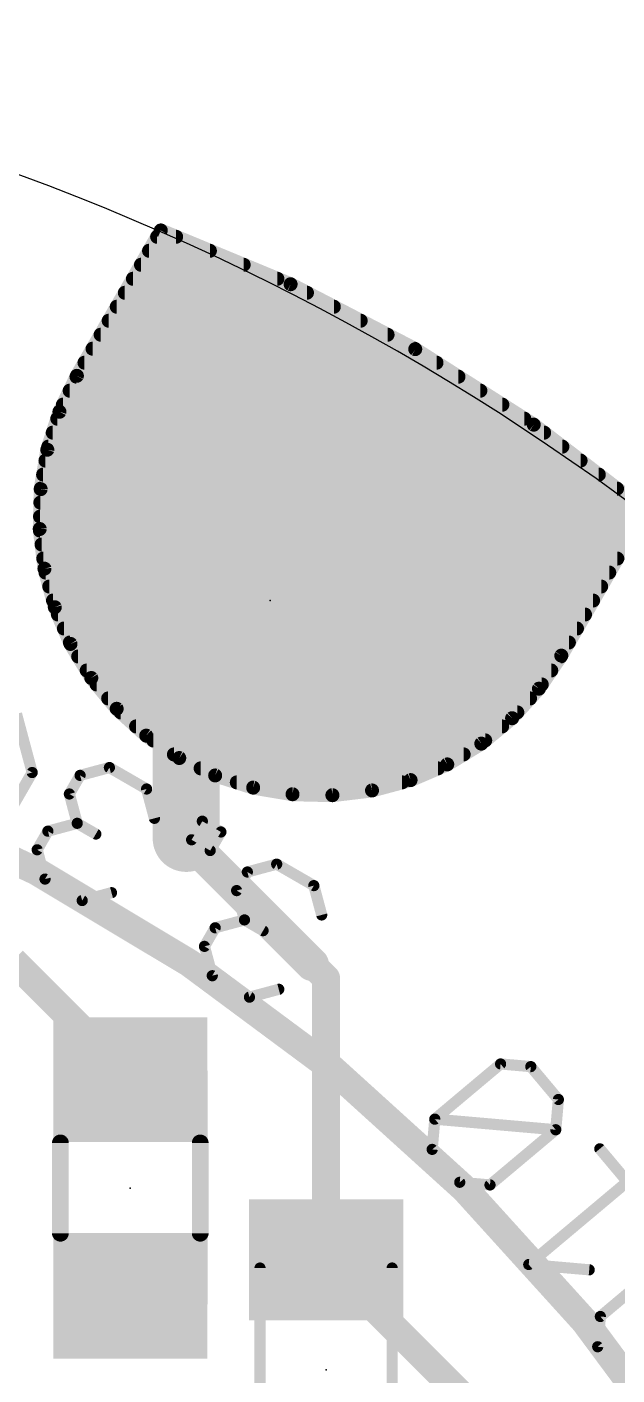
# Model space of a CAD drawing. Extents: x -22.4 to 22.3, y -22.2 to 22.2.
# Drawn here: x 7.7 to 13.06, y 9.99 to 22.23 of the extents above; entities that cross this region are included whole.
import ezdxf

# ---------------------------------------------------------------- set-up
doc = ezdxf.new("R2010")
doc.units = 0
for name, color, linetype in [('1', 12, 'CONTINUOUS'), ('16', 132, 'CONTINUOUS'), ('17', 110, 'CONTINUOUS'), ('20', 53, 'CONTINUOUS'), ('21', 53, 'CONTINUOUS'), ('23', 53, 'CONTINUOUS'), ('51', 53, 'CONTINUOUS')]:
    doc.layers.add(name, color=color, linetype=linetype)

# ---------------------------------------------------------------- blocks, each defined once
blk = doc.blocks.new('ROUNDP')
at = {"const_width": 0.5}
blk.add_lwpolyline([(0, -0.25, 1), (0, 0.25, 1), (0, -0.25)], format="xyb", dxfattribs=at)
blk = doc.blocks.new('RECT')
blk.add_solid([(-0.5, -0.5), (0.5, -0.5), (-0.5, 0.5), (0.5, 0.5)])

msp = doc.modelspace()

# ---------------------------------------------------------------- linework, layer by layer
at = {"layer": '1'}
for points, const_width in [([(8.9128, 20.3777), (8.1508, 19.0579)], 0.127), ([(10.0917, 19.8894), (8.9128, 20.3777)], 0.127), ([(8.8795, 20.32), (9.0521, 20.32)], 0.127), ([(8.8061, 20.193), (9.3587, 20.193)], 0.127), ([(8.7328, 20.066), (9.6654, 20.066)], 0.127), ([(8.6595, 19.939), (9.972, 19.939)], 0.127), ([(11.2236, 19.3002), (10.0917, 19.8894)], 0.127), ([(8.5862, 19.812), (10.2404, 19.812)], 0.127), ([(8.5129, 19.685), (10.4844, 19.685)], 0.127), ([(8.4395, 19.558), (10.7283, 19.558)], 0.127), ([(8.3662, 19.431), (10.9723, 19.431)], 0.127), ([(8.2929, 19.304), (11.2163, 19.304)], 0.127), ([(12.2998, 18.6145), (11.2236, 19.3002)], 0.127), ([(8.2196, 19.177), (11.4169, 19.177)], 0.127), ([(8.1508, 19.0579), (7.9924, 18.7319)], 0.127), ([(8.147, 19.05), (11.6163, 19.05)], 0.127), ([(8.0853, 18.923), (11.8156, 18.923)], 0.127), ([(8.0236, 18.796), (12.015, 18.796)], 0.127), ([(7.9924, 18.7319), (7.8821, 18.3867)], 0.127), ([(7.9723, 18.669), (12.2143, 18.669)], 0.127), ([(7.9317, 18.542), (12.3944, 18.542)], 0.127), ([(13.3122, 17.8377), (12.2998, 18.6145)], 0.127), ([(7.8821, 18.3867), (7.822, 18.0293)], 0.127), ([(7.8911, 18.415), (12.5599, 18.415)], 0.127), ([(7.8655, 18.288), (12.7254, 18.288)], 0.127), ([(7.8441, 18.161), (12.8909, 18.161)], 0.127), ([(7.822, 18.0293), (7.8134, 17.667)], 0.127), ([(7.8228, 18.034), (13.0564, 18.034)], 0.127), ([(7.8191, 17.907), (13.2219, 17.907)], 0.127), ([(12.5502, 16.5179), (13.3122, 17.8377)], 0.127), ([(7.8161, 17.78), (13.2789, 17.78)], 0.127), ([(7.8134, 17.667), (7.8564, 17.3072)], 0.127), ([(7.8151, 17.653), (13.2056, 17.653)], 0.127), ([(7.8302, 17.526), (13.1322, 17.526)], 0.127), ([(7.8454, 17.399), (13.0589, 17.399)], 0.127), ([(7.8564, 17.3072), (7.9502, 16.9571)], 0.127), ([(7.8658, 17.272), (12.9856, 17.272)], 0.127), ([(9.144, 16.256), (9.906, 17.018)], 0.6096), ([(7.8999, 17.145), (12.9123, 17.145)], 0.127), ([(7.9339, 17.018), (12.8389, 17.018)], 0.127), ([(7.9502, 16.9571), (8.0929, 16.624)], 0.127), ([(7.9785, 16.891), (12.7656, 16.891)], 0.127), ([(8.0329, 16.764), (12.6923, 16.764)], 0.127), ([(8.0873, 16.637), (12.619, 16.637)], 0.127), ([(8.0929, 16.624), (8.2815, 16.3146)], 0.127), ([(8.1623, 16.51), (12.5449, 16.51)], 0.127), ([(9.144, 14.859), (9.144, 16.256)], 0.6096), ([(12.3471, 16.2178), (12.5502, 16.5179)], 0.127), ([(8.2398, 16.383), (12.4589, 16.383)], 0.127), ([(8.2815, 16.3146), (8.5122, 16.0351)], 0.127), ([(8.3298, 16.256), (12.373, 16.256)], 0.127), ([(12.1033, 15.9496), (12.3471, 16.2178)], 0.127), ([(8.4347, 16.129), (12.2664, 16.129)], 0.127), ([(8.5122, 16.0351), (8.7804, 15.7913)], 0.127), ([(8.5486, 16.002), (12.1509, 16.002)], 0.127), ([(8.6883, 15.875), (12.0129, 15.875)], 0.127), ([(11.8238, 15.7189), (12.1033, 15.9496)], 0.127), ([(8.7804, 15.7913), (9.0805, 15.5882)], 0.127), ([(8.8444, 15.748), (11.8591, 15.748)], 0.127), ([(9.032, 15.621), (11.6633, 15.621)], 0.127), ([(11.5144, 15.5303), (11.8238, 15.7189)], 0.127), ([(9.0805, 15.5882), (9.4065, 15.4298)], 0.127), ([(9.2744, 15.494), (11.4297, 15.494)], 0.127), ([(11.1813, 15.3876), (11.5144, 15.5303)], 0.127), ([(9.4065, 15.4298), (9.7517, 15.3195)], 0.127), ([(9.6031, 15.367), (11.1044, 15.367)], 0.127), ([(10.8312, 15.2938), (11.1813, 15.3876)], 0.127), ([(9.7517, 15.3195), (10.1091, 15.2594)], 0.127), ([(10.1091, 15.2594), (10.4714, 15.2508)], 0.127), ([(10.4714, 15.2508), (10.8312, 15.2938)], 0.127), ([(10.287, 13.716), (9.144, 14.859)], 0.3048), ([(7.57, 13.75), (8.636, 12.684)], 0.254), ([(10.287, 13.716), (10.414, 13.589)], 0.254), ([(10.414, 13.589), (10.414, 11.033)], 0.254), ([(10.414, 11.033), (11.684, 9.763)], 0.254)]:
    msp.add_lwpolyline(points, dxfattribs=dict(at, const_width=const_width))
for points, const_width in [([(8.9249, 20.4071, 1), (8.9006, 20.3484)], 0.0635), ([(8.9403, 20.3618, 1), (8.8853, 20.3936)], 0.0635), ([(8.8795, 20.3517, 1), (8.8795, 20.2883)], 0.0635), ([(9.0521, 20.2883, 1), (9.0521, 20.3517)], 0.0635), ([(8.8061, 20.2248, 1), (8.8061, 20.1613)], 0.0635), ([(9.3587, 20.1613, 1), (9.3587, 20.2248)], 0.0635), ([(8.7328, 20.0978, 1), (8.7328, 20.0343)], 0.0635), ([(9.6654, 20.0343, 1), (9.6654, 20.0978)], 0.0635), ([(8.6595, 19.9707, 1), (8.6595, 19.9073)], 0.0635), ([(9.972, 19.9073, 1), (9.972, 19.9707)], 0.0635), ([(10.1064, 19.9176, 1), (10.0771, 19.8612)], 0.0635), ([(10.0796, 19.8601, 1), (10.1039, 19.9187)], 0.0635), ([(8.5862, 19.8438, 1), (8.5862, 19.7803)], 0.0635), ([(10.2404, 19.7803, 1), (10.2404, 19.8438)], 0.0635), ([(8.5129, 19.7168, 1), (8.5129, 19.6533)], 0.0635), ([(10.4844, 19.6533, 1), (10.4844, 19.7168)], 0.0635), ([(8.4395, 19.5897, 1), (8.4395, 19.5263)], 0.0635), ([(10.7283, 19.5263, 1), (10.7283, 19.5897)], 0.0635), ([(8.3662, 19.4627, 1), (8.3662, 19.3993)], 0.0635), ([(10.9723, 19.3993, 1), (10.9723, 19.4627)], 0.0635), ([(8.2929, 19.3358, 1), (8.2929, 19.2723)], 0.0635), ([(11.2407, 19.3269, 1), (11.2066, 19.2734)], 0.0635), ([(11.2089, 19.272, 1), (11.2383, 19.3283)], 0.0635), ([(11.2163, 19.2723, 1), (11.2163, 19.3358)], 0.0635), ([(8.2196, 19.2087, 1), (8.2196, 19.1453)], 0.0635), ([(11.4169, 19.1453, 1), (11.4169, 19.2087)], 0.0635), ([(8.147, 19.0817, 1), (8.147, 19.0183)], 0.0635), ([(8.1233, 19.0738, 1), (8.1783, 19.042)], 0.0635), ([(8.1794, 19.044, 1), (8.1222, 19.0718)], 0.0635), ([(11.6163, 19.0183, 1), (11.6163, 19.0817)], 0.0635), ([(8.0853, 18.9548, 1), (8.0853, 18.8913)], 0.0635), ([(11.8156, 18.8913, 1), (11.8156, 18.9548)], 0.0635), ([(8.0236, 18.8277, 1), (8.0236, 18.7643)], 0.0635), ([(12.015, 18.7643, 1), (12.015, 18.8277)], 0.0635), ([(7.9723, 18.7007, 1), (7.9723, 18.6373)], 0.0635), ([(7.9639, 18.7458, 1), (8.021, 18.718)], 0.0635), ([(8.0227, 18.7222, 1), (7.9622, 18.7416)], 0.0635), ([(12.2143, 18.6373, 1), (12.2143, 18.7007)], 0.0635), ([(7.9317, 18.5738, 1), (7.9317, 18.5103)], 0.0635), ([(12.3192, 18.6397, 1), (12.2805, 18.5893)], 0.0635), ([(12.2828, 18.5878, 1), (12.3169, 18.6413)], 0.0635), ([(12.3944, 18.5103, 1), (12.3944, 18.5738)], 0.0635), ([(7.8519, 18.3964, 1), (7.9123, 18.3771)], 0.0635), ([(7.9134, 18.3815, 1), (7.8508, 18.392)], 0.0635), ([(7.8911, 18.4467, 1), (7.8911, 18.3833)], 0.0635), ([(12.5599, 18.3833, 1), (12.5599, 18.4467)], 0.0635), ([(7.8655, 18.3197, 1), (7.8655, 18.2563)], 0.0635), ([(12.7254, 18.2563, 1), (12.7254, 18.3197)], 0.0635), ([(7.8441, 18.1928, 1), (7.8441, 18.1293)], 0.0635), ([(12.8909, 18.1293, 1), (12.8909, 18.1928)], 0.0635), ([(7.7907, 18.0346, 1), (7.8533, 18.0241)], 0.0635), ([(7.8537, 18.0286, 1), (7.7903, 18.0301)], 0.0635), ([(7.8228, 18.0658, 1), (7.8228, 18.0023)], 0.0635), ([(13.0564, 18.0023, 1), (13.0564, 18.0658)], 0.0635), ([(7.8191, 17.9387, 1), (7.8191, 17.8753)], 0.0635), ([(7.8161, 17.8117, 1), (7.8161, 17.7483)], 0.0635), ([(7.8449, 17.6708, 1), (7.7818, 17.6633)], 0.0635), ([(7.7816, 17.6678, 1), (7.8451, 17.6663)], 0.0635), ([(7.8151, 17.6848, 1), (7.8151, 17.6213)], 0.0635), ([(7.8302, 17.5577, 1), (7.8302, 17.4943)], 0.0635), ([(7.8454, 17.4307, 1), (7.8454, 17.3673)], 0.0635), ([(13.0589, 17.3673, 1), (13.0589, 17.4307)], 0.0635), ([(7.8871, 17.3154, 1), (7.8257, 17.299)], 0.0635), ([(7.8249, 17.3034, 1), (7.8879, 17.311)], 0.0635), ([(7.8658, 17.3038, 1), (7.8658, 17.2403)], 0.0635), ([(10.0138, 16.9102, 1), (9.7982, 17.1258)], 0.3048), ([(12.9856, 17.2403, 1), (12.9856, 17.3038)], 0.0635), ([(7.8999, 17.1767, 1), (7.8999, 17.1133)], 0.0635), ([(12.9123, 17.1133, 1), (12.9123, 17.1767)], 0.0635), ([(7.9339, 17.0497, 1), (7.9339, 16.9863)], 0.0635), ([(7.9794, 16.9696, 1), (7.921, 16.9446)], 0.0635), ([(12.8389, 16.9863, 1), (12.8389, 17.0497)], 0.0635), ([(7.9195, 16.9489, 1), (7.9809, 16.9654)], 0.0635), ([(7.9785, 16.9228, 1), (7.9785, 16.8593)], 0.0635), ([(12.7656, 16.8593, 1), (12.7656, 16.9228)], 0.0635), ([(8.0329, 16.7957, 1), (8.0329, 16.7323)], 0.0635), ([(12.6923, 16.7323, 1), (12.6923, 16.7957)], 0.0635), ([(8.0873, 16.6687, 1), (8.0873, 16.6053)], 0.0635), ([(8.12, 16.6405, 1), (8.0657, 16.6075)], 0.0635), ([(8.0637, 16.6115, 1), (8.122, 16.6365)], 0.0635), ([(12.619, 16.6053, 1), (12.619, 16.6687)], 0.0635), ([(16.51, 0, 0.4142), (0, 16.51)], 0.254), ([(8.1623, 16.5418, 1), (8.1623, 16.4783)], 0.0635), ([(9.2964, 16.256, 1), (8.9916, 16.256)], 0.3048), ([(12.5227, 16.5338, 1), (12.5777, 16.502)], 0.0635), ([(12.5765, 16.5001, 1), (12.5239, 16.5357)], 0.0635), ([(12.5449, 16.4783, 1), (12.5449, 16.5418)], 0.0635), ([(8.2398, 16.4147, 1), (8.2398, 16.3513)], 0.0635), ([(9.0362, 16.3638, 1), (9.2518, 16.1482)], 0.3048), ([(12.4589, 16.3513, 1), (12.4589, 16.4147)], 0.0635), ([(8.306, 16.3348, 1), (8.257, 16.2943)], 0.0635), ([(8.2544, 16.298, 1), (8.3086, 16.3311)], 0.0635), ([(8.3298, 16.2877, 1), (8.3298, 16.2243)], 0.0635), ([(12.3706, 16.1964, 1), (12.3236, 16.2391)], 0.0635), ([(12.373, 16.2243, 1), (12.373, 16.2877)], 0.0635), ([(8.4347, 16.1608, 1), (8.4347, 16.0973)], 0.0635), ([(12.2664, 16.0973, 1), (12.2664, 16.1608)], 0.0635), ([(12.3208, 16.2356, 1), (12.3734, 16.2)], 0.0635), ([(8.5336, 16.0586, 1), (8.4909, 16.0116)], 0.0635), ([(8.4877, 16.0149, 1), (8.5367, 16.0553)], 0.0635), ([(8.5486, 16.0338, 1), (8.5486, 15.9703)], 0.0635), ([(12.1509, 15.9703, 1), (12.1509, 16.0338)], 0.0635), ([(8.6883, 15.9068, 1), (8.6883, 15.8432)], 0.0635), ([(12.0129, 15.8432, 1), (12.0129, 15.9068)], 0.0635), ([(12.0798, 15.971, 1), (12.1268, 15.9283)], 0.0635), ([(12.1235, 15.9251, 1), (12.0831, 15.9741)], 0.0635), ([(8.7982, 15.8176, 1), (8.7626, 15.765)], 0.0635), ([(8.759, 15.7678, 1), (8.8017, 15.8148)], 0.0635), ([(8.8444, 15.7798, 1), (8.8444, 15.7163)], 0.0635), ([(11.8591, 15.7163, 1), (11.8591, 15.7798)], 0.0635), ([(9.032, 15.6528, 1), (9.032, 15.5892)], 0.0635), ([(11.6633, 15.5892, 1), (11.6633, 15.6528)], 0.0635), ([(11.8036, 15.7434, 1), (11.8441, 15.6944)], 0.0635), ([(11.8404, 15.6918, 1), (11.8073, 15.746)], 0.0635), ([(9.0944, 15.6167, 1), (9.0666, 15.5596)], 0.0635), ([(9.0627, 15.5619, 1), (9.0983, 15.6145)], 0.0635), ([(9.2744, 15.5258, 1), (9.2744, 15.4623)], 0.0635), ([(11.4297, 15.4623, 1), (11.4297, 15.5258)], 0.0635), ([(11.4979, 15.5574, 1), (11.5309, 15.5031)], 0.0635), ([(11.5269, 15.5011, 1), (11.5019, 15.5594)], 0.0635), ([(9.4161, 15.4601, 1), (9.3968, 15.3996)], 0.0635), ([(9.3926, 15.4013, 1), (9.4204, 15.4584)], 0.0635), ([(9.6031, 15.3988, 1), (9.6031, 15.3353)], 0.0635), ([(11.1044, 15.3353, 1), (11.1044, 15.3988)], 0.0635), ([(11.1688, 15.4168, 1), (11.1938, 15.3584)], 0.0635), ([(11.1895, 15.3569, 1), (11.173, 15.4183)], 0.0635), ([(9.7569, 15.3508, 1), (9.7464, 15.2882)], 0.0635), ([(9.742, 15.2893, 1), (9.7613, 15.3497)], 0.0635), ([(10.1098, 15.2911, 1), (10.1083, 15.2277)], 0.0635), ([(10.1038, 15.2281, 1), (10.1143, 15.2907)], 0.0635), ([(10.4676, 15.2823, 1), (10.4751, 15.2192)], 0.0635), ([(10.4706, 15.219, 1), (10.4721, 15.2825)], 0.0635), ([(10.823, 15.3245, 1), (10.8394, 15.2631)], 0.0635), ([(10.835, 15.2623, 1), (10.8274, 15.3253)], 0.0635), ([(8.9916, 14.859, 1), (9.2964, 14.859)], 0.3048), ([(9.1979, 14.9129, 1), (9.0901, 14.8051)], 0.1524), ([(10.2331, 13.6621, 1), (10.3409, 13.7699)], 0.1524), ([(10.3319, 13.7609, 1), (10.2421, 13.6711)], 0.127), ([(10.4775, 13.589, 1), (10.3505, 13.589)], 0.127), ([(10.3691, 13.5441, 1), (10.4589, 13.6339)], 0.127), ([(8.5911, 12.6391, 1), (8.6809, 12.7289)], 0.127), ([(10.4589, 11.0779, 1), (10.3691, 10.9881)], 0.127), ([(10.3505, 11.033, 1), (10.4775, 11.033)], 0.127)]:
    msp.add_lwpolyline(points, format="xyb", dxfattribs=dict(at, const_width=const_width))
at = {"layer": '16', "const_width": 0.127}
for points in [[(8.9128, 20.3777), (8.1508, 19.0579)], [(10.0917, 19.8894), (8.9128, 20.3777)], [(8.8795, 20.32), (9.0521, 20.32)], [(8.8061, 20.193), (9.3587, 20.193)], [(8.7328, 20.066), (9.6654, 20.066)], [(8.6595, 19.939), (9.972, 19.939)], [(11.2236, 19.3002), (10.0917, 19.8894)], [(8.5862, 19.812), (10.2404, 19.812)], [(8.5129, 19.685), (10.4844, 19.685)], [(8.4395, 19.558), (10.7283, 19.558)], [(8.3662, 19.431), (10.9723, 19.431)], [(8.2929, 19.304), (11.2163, 19.304)], [(12.2998, 18.6145), (11.2236, 19.3002)], [(8.2196, 19.177), (11.4169, 19.177)], [(8.1508, 19.0579), (7.9924, 18.7319)], [(8.147, 19.05), (11.6163, 19.05)], [(8.0853, 18.923), (11.8156, 18.923)], [(8.0236, 18.796), (12.015, 18.796)], [(7.9924, 18.7319), (7.8821, 18.3867)], [(7.9723, 18.669), (12.2143, 18.669)], [(7.9317, 18.542), (12.3944, 18.542)], [(13.3122, 17.8377), (12.2998, 18.6145)], [(7.8821, 18.3867), (7.822, 18.0293)], [(7.8911, 18.415), (12.5599, 18.415)], [(7.8655, 18.288), (12.7254, 18.288)], [(7.8441, 18.161), (12.8909, 18.161)], [(7.822, 18.0293), (7.8134, 17.667)], [(7.8228, 18.034), (13.0564, 18.034)], [(7.8191, 17.907), (13.2219, 17.907)], [(12.5502, 16.5179), (13.3122, 17.8377)], [(7.8161, 17.78), (13.2789, 17.78)], [(7.8134, 17.667), (7.8564, 17.3072)], [(7.8151, 17.653), (13.2056, 17.653)], [(7.8302, 17.526), (13.1322, 17.526)], [(7.8454, 17.399), (13.0589, 17.399)], [(7.8564, 17.3072), (7.9502, 16.9571)], [(7.8658, 17.272), (12.9856, 17.272)], [(7.8999, 17.145), (12.9123, 17.145)], [(7.9339, 17.018), (12.8389, 17.018)], [(7.9502, 16.9571), (8.0929, 16.624)], [(7.9785, 16.891), (12.7656, 16.891)], [(8.0329, 16.764), (12.6923, 16.764)], [(8.0873, 16.637), (12.619, 16.637)], [(8.0929, 16.624), (8.2815, 16.3146)], [(8.1623, 16.51), (12.5449, 16.51)], [(12.3471, 16.2178), (12.5502, 16.5179)], [(8.2398, 16.383), (12.4589, 16.383)], [(8.2815, 16.3146), (8.5122, 16.0351)], [(8.3298, 16.256), (12.373, 16.256)], [(12.1033, 15.9496), (12.3471, 16.2178)], [(8.4347, 16.129), (12.2664, 16.129)], [(8.5122, 16.0351), (8.7804, 15.7913)], [(8.5486, 16.002), (12.1509, 16.002)], [(8.6883, 15.875), (12.0129, 15.875)], [(11.8238, 15.7189), (12.1033, 15.9496)], [(8.7804, 15.7913), (9.0805, 15.5882)], [(8.8444, 15.748), (11.8591, 15.748)], [(9.032, 15.621), (11.6633, 15.621)], [(11.5144, 15.5303), (11.8238, 15.7189)], [(9.0805, 15.5882), (9.4065, 15.4298)], [(9.2744, 15.494), (11.4297, 15.494)], [(11.1813, 15.3876), (11.5144, 15.5303)], [(9.4065, 15.4298), (9.7517, 15.3195)], [(9.6031, 15.367), (11.1044, 15.367)], [(10.8312, 15.2938), (11.1813, 15.3876)], [(9.7517, 15.3195), (10.1091, 15.2594)], [(10.1091, 15.2594), (10.4714, 15.2508)], [(10.4714, 15.2508), (10.8312, 15.2938)]]:
    msp.add_lwpolyline(points, dxfattribs=at)
at = {"layer": '16'}
for points, const_width in [([(8.9249, 20.4071, 1), (8.9006, 20.3484)], 0.0635), ([(8.9403, 20.3618, 1), (8.8853, 20.3936)], 0.0635), ([(8.8795, 20.3517, 1), (8.8795, 20.2883)], 0.0635), ([(9.0521, 20.2883, 1), (9.0521, 20.3517)], 0.0635), ([(8.8061, 20.2248, 1), (8.8061, 20.1613)], 0.0635), ([(9.3587, 20.1613, 1), (9.3587, 20.2248)], 0.0635), ([(8.7328, 20.0978, 1), (8.7328, 20.0343)], 0.0635), ([(9.6654, 20.0343, 1), (9.6654, 20.0978)], 0.0635), ([(8.6595, 19.9707, 1), (8.6595, 19.9073)], 0.0635), ([(9.972, 19.9073, 1), (9.972, 19.9707)], 0.0635), ([(10.1064, 19.9176, 1), (10.0771, 19.8612)], 0.0635), ([(10.0796, 19.8601, 1), (10.1039, 19.9187)], 0.0635), ([(8.5862, 19.8438, 1), (8.5862, 19.7803)], 0.0635), ([(10.2404, 19.7803, 1), (10.2404, 19.8438)], 0.0635), ([(8.5129, 19.7168, 1), (8.5129, 19.6533)], 0.0635), ([(10.4844, 19.6533, 1), (10.4844, 19.7168)], 0.0635), ([(8.4395, 19.5897, 1), (8.4395, 19.5263)], 0.0635), ([(10.7283, 19.5263, 1), (10.7283, 19.5897)], 0.0635), ([(8.3662, 19.4627, 1), (8.3662, 19.3993)], 0.0635), ([(10.9723, 19.3993, 1), (10.9723, 19.4627)], 0.0635), ([(8.2929, 19.3358, 1), (8.2929, 19.2723)], 0.0635), ([(11.2407, 19.3269, 1), (11.2066, 19.2734)], 0.0635), ([(11.2089, 19.272, 1), (11.2383, 19.3283)], 0.0635), ([(11.2163, 19.2723, 1), (11.2163, 19.3358)], 0.0635), ([(8.2196, 19.2087, 1), (8.2196, 19.1453)], 0.0635), ([(11.4169, 19.1453, 1), (11.4169, 19.2087)], 0.0635), ([(8.147, 19.0817, 1), (8.147, 19.0183)], 0.0635), ([(8.1233, 19.0738, 1), (8.1783, 19.042)], 0.0635), ([(8.1794, 19.044, 1), (8.1222, 19.0718)], 0.0635), ([(11.6163, 19.0183, 1), (11.6163, 19.0817)], 0.0635), ([(8.0853, 18.9548, 1), (8.0853, 18.8913)], 0.0635), ([(11.8156, 18.8913, 1), (11.8156, 18.9548)], 0.0635), ([(8.0236, 18.8277, 1), (8.0236, 18.7643)], 0.0635), ([(12.015, 18.7643, 1), (12.015, 18.8277)], 0.0635), ([(7.9723, 18.7007, 1), (7.9723, 18.6373)], 0.0635), ([(7.9639, 18.7458, 1), (8.021, 18.718)], 0.0635), ([(8.0227, 18.7222, 1), (7.9622, 18.7416)], 0.0635), ([(12.2143, 18.6373, 1), (12.2143, 18.7007)], 0.0635), ([(7.9317, 18.5738, 1), (7.9317, 18.5103)], 0.0635), ([(12.3192, 18.6397, 1), (12.2805, 18.5893)], 0.0635), ([(12.2828, 18.5878, 1), (12.3169, 18.6413)], 0.0635), ([(12.3944, 18.5103, 1), (12.3944, 18.5738)], 0.0635), ([(7.8519, 18.3964, 1), (7.9123, 18.3771)], 0.0635), ([(7.9134, 18.3815, 1), (7.8508, 18.392)], 0.0635), ([(7.8911, 18.4467, 1), (7.8911, 18.3833)], 0.0635), ([(12.5599, 18.3833, 1), (12.5599, 18.4467)], 0.0635), ([(7.8655, 18.3197, 1), (7.8655, 18.2563)], 0.0635), ([(12.7254, 18.2563, 1), (12.7254, 18.3197)], 0.0635), ([(7.8441, 18.1928, 1), (7.8441, 18.1293)], 0.0635), ([(12.8909, 18.1293, 1), (12.8909, 18.1928)], 0.0635), ([(7.7907, 18.0346, 1), (7.8533, 18.0241)], 0.0635), ([(7.8537, 18.0286, 1), (7.7903, 18.0301)], 0.0635), ([(7.8228, 18.0658, 1), (7.8228, 18.0023)], 0.0635), ([(13.0564, 18.0023, 1), (13.0564, 18.0658)], 0.0635), ([(7.8191, 17.9387, 1), (7.8191, 17.8753)], 0.0635), ([(7.8161, 17.8117, 1), (7.8161, 17.7483)], 0.0635), ([(7.8449, 17.6708, 1), (7.7818, 17.6633)], 0.0635), ([(7.7816, 17.6678, 1), (7.8451, 17.6663)], 0.0635), ([(7.8151, 17.6848, 1), (7.8151, 17.6213)], 0.0635), ([(7.8302, 17.5577, 1), (7.8302, 17.4943)], 0.0635), ([(7.8454, 17.4307, 1), (7.8454, 17.3673)], 0.0635), ([(13.0589, 17.3673, 1), (13.0589, 17.4307)], 0.0635), ([(7.8871, 17.3154, 1), (7.8257, 17.299)], 0.0635), ([(7.8249, 17.3034, 1), (7.8879, 17.311)], 0.0635), ([(7.8658, 17.3038, 1), (7.8658, 17.2403)], 0.0635), ([(12.9856, 17.2403, 1), (12.9856, 17.3038)], 0.0635), ([(7.8999, 17.1767, 1), (7.8999, 17.1133)], 0.0635), ([(12.9123, 17.1133, 1), (12.9123, 17.1767)], 0.0635), ([(7.9339, 17.0497, 1), (7.9339, 16.9863)], 0.0635), ([(7.9794, 16.9696, 1), (7.921, 16.9446)], 0.0635), ([(12.8389, 16.9863, 1), (12.8389, 17.0497)], 0.0635), ([(7.9195, 16.9489, 1), (7.9809, 16.9654)], 0.0635), ([(7.9785, 16.9228, 1), (7.9785, 16.8593)], 0.0635), ([(12.7656, 16.8593, 1), (12.7656, 16.9228)], 0.0635), ([(8.0329, 16.7957, 1), (8.0329, 16.7323)], 0.0635), ([(12.6923, 16.7323, 1), (12.6923, 16.7957)], 0.0635), ([(8.0873, 16.6687, 1), (8.0873, 16.6053)], 0.0635), ([(8.12, 16.6405, 1), (8.0657, 16.6075)], 0.0635), ([(8.0637, 16.6115, 1), (8.122, 16.6365)], 0.0635), ([(12.619, 16.6053, 1), (12.619, 16.6687)], 0.0635), ([(16.51, 0, 0.4142), (0, 16.51)], 0.254), ([(8.1623, 16.5418, 1), (8.1623, 16.4783)], 0.0635), ([(12.5227, 16.5338, 1), (12.5777, 16.502)], 0.0635), ([(12.5765, 16.5001, 1), (12.5239, 16.5357)], 0.0635), ([(12.5449, 16.4783, 1), (12.5449, 16.5418)], 0.0635), ([(8.2398, 16.4147, 1), (8.2398, 16.3513)], 0.0635), ([(12.4589, 16.3513, 1), (12.4589, 16.4147)], 0.0635), ([(8.306, 16.3348, 1), (8.257, 16.2943)], 0.0635), ([(8.2544, 16.298, 1), (8.3086, 16.3311)], 0.0635), ([(8.3298, 16.2877, 1), (8.3298, 16.2243)], 0.0635), ([(12.3706, 16.1964, 1), (12.3236, 16.2391)], 0.0635), ([(12.373, 16.2243, 1), (12.373, 16.2877)], 0.0635), ([(8.4347, 16.1608, 1), (8.4347, 16.0973)], 0.0635), ([(12.2664, 16.0973, 1), (12.2664, 16.1608)], 0.0635), ([(12.3208, 16.2356, 1), (12.3734, 16.2)], 0.0635), ([(8.5336, 16.0586, 1), (8.4909, 16.0116)], 0.0635), ([(8.4877, 16.0149, 1), (8.5367, 16.0553)], 0.0635), ([(8.5486, 16.0338, 1), (8.5486, 15.9703)], 0.0635), ([(12.1509, 15.9703, 1), (12.1509, 16.0338)], 0.0635), ([(8.6883, 15.9068, 1), (8.6883, 15.8432)], 0.0635), ([(12.0129, 15.8432, 1), (12.0129, 15.9068)], 0.0635), ([(12.0798, 15.971, 1), (12.1268, 15.9283)], 0.0635), ([(12.1235, 15.9251, 1), (12.0831, 15.9741)], 0.0635), ([(8.7982, 15.8176, 1), (8.7626, 15.765)], 0.0635), ([(8.759, 15.7678, 1), (8.8017, 15.8148)], 0.0635), ([(8.8444, 15.7798, 1), (8.8444, 15.7163)], 0.0635), ([(11.8591, 15.7163, 1), (11.8591, 15.7798)], 0.0635), ([(9.032, 15.6528, 1), (9.032, 15.5892)], 0.0635), ([(11.6633, 15.5892, 1), (11.6633, 15.6528)], 0.0635), ([(11.8036, 15.7434, 1), (11.8441, 15.6944)], 0.0635), ([(11.8404, 15.6918, 1), (11.8073, 15.746)], 0.0635), ([(9.0944, 15.6167, 1), (9.0666, 15.5596)], 0.0635), ([(9.0627, 15.5619, 1), (9.0983, 15.6145)], 0.0635), ([(9.2744, 15.5258, 1), (9.2744, 15.4623)], 0.0635), ([(11.4297, 15.4623, 1), (11.4297, 15.5258)], 0.0635), ([(11.4979, 15.5574, 1), (11.5309, 15.5031)], 0.0635), ([(11.5269, 15.5011, 1), (11.5019, 15.5594)], 0.0635), ([(9.4161, 15.4601, 1), (9.3968, 15.3996)], 0.0635), ([(9.3926, 15.4013, 1), (9.4204, 15.4584)], 0.0635), ([(9.6031, 15.3988, 1), (9.6031, 15.3353)], 0.0635), ([(11.1044, 15.3353, 1), (11.1044, 15.3988)], 0.0635), ([(11.1688, 15.4168, 1), (11.1938, 15.3584)], 0.0635), ([(11.1895, 15.3569, 1), (11.173, 15.4183)], 0.0635), ([(9.7569, 15.3508, 1), (9.7464, 15.2882)], 0.0635), ([(9.742, 15.2893, 1), (9.7613, 15.3497)], 0.0635), ([(10.1098, 15.2911, 1), (10.1083, 15.2277)], 0.0635), ([(10.1038, 15.2281, 1), (10.1143, 15.2907)], 0.0635), ([(10.4676, 15.2823, 1), (10.4751, 15.2192)], 0.0635), ([(10.4706, 15.219, 1), (10.4721, 15.2825)], 0.0635), ([(10.823, 15.3245, 1), (10.8394, 15.2631)], 0.0635), ([(10.835, 15.2623, 1), (10.8274, 15.3253)], 0.0635)]:
    msp.add_lwpolyline(points, format="xyb", dxfattribs=dict(at, const_width=const_width))
at = {"layer": '20'}
msp.add_arc((0, 0), 22.225, 0, 90, dxfattribs=at)
at = {"layer": '23'}
for p in [(9.906, 17.018), (8.636, 11.684), (10.414, 10.033)]:
    msp.add_point(p, dxfattribs=at)
at = {"layer": '51'}
for points, const_width in [([(7.7449, 15.4566), (7.6022, 15.989)], 0.1016), ([(8.1799, 15.4305), (8.4462, 15.5018)], 0.1016), ([(8.4462, 15.5018), (8.7837, 15.3069)], 0.1016), ([(7.3551, 14.7814), (7.7449, 15.4566)], 0.1016), ([(8.0825, 15.2617), (8.1799, 15.4305)], 0.1016), ([(8.1538, 14.9954), (8.0825, 15.2617)], 0.1016), ([(8.7837, 15.3069), (8.8551, 15.0407)], 0.1016), ([(9.1926, 14.8458), (9.2901, 15.0145)], 0.1016), ([(9.2901, 15.0145), (9.4589, 14.9171)], 0.1016), ([(7.7901, 14.7553), (7.8876, 14.9241)], 0.1016), ([(7.8876, 14.9241), (8.1538, 14.9954)], 0.1016), ([(8.1538, 14.9954), (8.3226, 14.898)], 0.1016), ([(9.4589, 14.9171), (9.3614, 14.7483)], 0.1016), ([(9.3614, 14.7483), (9.1926, 14.8458)], 0.1016), ([(7.8615, 14.4891), (7.7901, 14.7553)], 0.1016), ([(9.6016, 14.3846), (9.699, 14.5534)], 0.1016), ([(9.699, 14.5534), (9.9652, 14.6248)], 0.1016), ([(9.9652, 14.6248), (10.3028, 14.4299)], 0.1016), ([(8.199, 14.2942), (7.8615, 14.4891)], 0.1016), ([(10.3028, 14.4299), (10.3742, 14.1636)], 0.1016), ([(8.4653, 14.3655), (8.199, 14.2942)], 0.1016), ([(9.6729, 14.1184), (9.6016, 14.3846)], 0.1016), ([(9.3092, 13.8783), (9.4067, 14.0471)], 0.1016), ([(9.4067, 14.0471), (9.6729, 14.1184)], 0.1016), ([(9.6729, 14.1184), (9.8417, 14.0209)], 0.1016), ([(9.3805, 13.612), (9.3092, 13.8783)], 0.1016), ([(9.7181, 13.4171), (9.3805, 13.612)], 0.1016), ([(9.9844, 13.4885), (9.7181, 13.4171)], 0.1016), ([(11.4015, 12.3097), (11.9987, 12.8108)], 0.1016), ([(11.9987, 12.8108), (12.2732, 12.7868)], 0.1016), ([(12.2732, 12.7868), (12.5238, 12.4882)], 0.1016), ([(12.5238, 12.4882), (12.4998, 12.2136)], 0.1016), ([(11.3774, 12.0351), (11.4015, 12.3097)], 0.1016), ([(12.4998, 12.2136), (11.4015, 12.3097)], 0.1016), ([(12.4998, 12.2136), (11.9026, 11.7125)], 0.1016), ([(8.001, 12.094), (8.001, 11.274)], 0.1524), ([(9.271, 12.094), (9.271, 11.274)], 0.1524), ([(11.628, 11.7365), (11.3774, 12.0351)], 0.1016), ([(13.4008, 11.4431), (12.8996, 12.0403)], 0.1016), ([(11.9026, 11.7125), (11.628, 11.7365)], 0.1016), ([(12.2544, 10.99), (13.1502, 11.7417)], 0.1016), ([(12.8035, 10.942), (12.2544, 10.99)], 0.1016), ([(13.502, 11.0192), (12.9048, 10.5181)], 0.1016), ([(9.814, 9.108), (9.814, 10.958)], 0.1016), ([(11.014, 10.958), (11.014, 9.108)], 0.1016), ([(12.9048, 10.5181), (12.8808, 10.2435)], 0.1016), ([(12.8808, 10.2435), (13.2566, 9.7956)], 0.1016)]:
    msp.add_lwpolyline(points, dxfattribs=dict(at, const_width=const_width))
for points, const_width in [([(8.4589, 15.5238, 1), (8.4334, 15.4798)], 0.0508), ([(8.4527, 15.4773, 1), (8.4396, 15.5263)], 0.0508), ([(7.7203, 15.45, 1), (7.7694, 15.4631)], 0.0508), ([(7.7669, 15.4439, 1), (7.7229, 15.4693)], 0.0508), ([(8.1733, 15.455, 1), (8.1865, 15.4059)], 0.0508), ([(8.2019, 15.4178, 1), (8.1579, 15.4432)], 0.0508), ([(8.107, 15.2682, 1), (8.0579, 15.2551)], 0.0508), ([(8.0605, 15.2744, 1), (8.1045, 15.249)], 0.0508), ([(8.8083, 15.3135, 1), (8.7592, 15.3003)], 0.0508), ([(8.771, 15.2849, 1), (8.7964, 15.3289)], 0.0508), ([(8.8305, 15.0341, 1), (8.8796, 15.0472)], 0.0508), ([(9.3028, 15.0365, 1), (9.2774, 14.9925)], 0.0508), ([(9.3121, 15.0018, 1), (9.2681, 15.0272)], 0.0508), ([(7.881, 14.9486, 1), (7.8941, 14.8996)], 0.0508), ([(7.9096, 14.9114, 1), (7.8656, 14.9368)], 0.0508), ([(8.1665, 15.0174, 1), (8.1411, 14.9734)], 0.0508), ([(8.1293, 14.9889, 1), (8.1783, 15.002)], 0.0508), ([(8.1604, 14.9709, 1), (8.1472, 15.02)], 0.0508), ([(8.3099, 14.876, 1), (8.3353, 14.92)], 0.0508), ([(9.4809, 14.9044, 1), (9.4369, 14.9298)], 0.0508), ([(9.4462, 14.8951, 1), (9.4716, 14.9391)], 0.0508), ([(9.2053, 14.8678, 1), (9.1799, 14.8238)], 0.0508), ([(9.1706, 14.8585, 1), (9.2146, 14.8331)], 0.0508), ([(7.8146, 14.7619, 1), (7.7656, 14.7487)], 0.0508), ([(7.7681, 14.768, 1), (7.8121, 14.7426)], 0.0508), ([(9.3394, 14.761, 1), (9.3834, 14.7356)], 0.0508), ([(9.3487, 14.7263, 1), (9.3741, 14.7703)], 0.0508), ([(9.6924, 14.578, 1), (9.7056, 14.5289)], 0.0508), ([(9.721, 14.5407, 1), (9.677, 14.5661)], 0.0508), ([(9.9779, 14.6467, 1), (9.9525, 14.6028)], 0.0508), ([(9.9718, 14.6002, 1), (9.9587, 14.6493)], 0.0508), ([(7.8741, 14.5111, 1), (7.8488, 14.4671)], 0.0508), ([(7.8369, 14.4825, 1), (7.886, 14.4956)], 0.0508), ([(10.3274, 14.4364, 1), (10.2783, 14.4233)], 0.0508), ([(10.2901, 14.4079, 1), (10.3155, 14.4518)], 0.0508), ([(8.1925, 14.3187, 1), (8.2056, 14.2696)], 0.0508), ([(8.1863, 14.2722, 1), (8.2117, 14.3162)], 0.0508), ([(8.4718, 14.341, 1), (8.4587, 14.39)], 0.0508), ([(9.6261, 14.3912, 1), (9.577, 14.3781)], 0.0508), ([(9.5796, 14.3973, 1), (9.6236, 14.3719)], 0.0508), ([(9.4001, 14.0716, 1), (9.4132, 14.0225)], 0.0508), ([(9.4287, 14.0343, 1), (9.3847, 14.0598)], 0.0508), ([(9.6856, 14.1404, 1), (9.6602, 14.0964)], 0.0508), ([(9.6484, 14.1118, 1), (9.6974, 14.125)], 0.0508), ([(9.6795, 14.0939, 1), (9.6663, 14.1429)], 0.0508), ([(10.3496, 14.157, 1), (10.3987, 14.1702)], 0.0508), ([(9.829, 13.9989, 1), (9.8544, 14.0429)], 0.0508), ([(9.3337, 13.8848, 1), (9.2847, 13.8717)], 0.0508), ([(9.2872, 13.891, 1), (9.3312, 13.8656)], 0.0508), ([(9.3932, 13.634, 1), (9.3678, 13.59)], 0.0508), ([(9.356, 13.6054, 1), (9.4051, 13.6186)], 0.0508), ([(9.7115, 13.4417, 1), (9.7247, 13.3926)], 0.0508), ([(9.7054, 13.3951, 1), (9.7308, 13.4391)], 0.0508), ([(9.9909, 13.4639, 1), (9.9778, 13.513)], 0.0508), ([(12.0009, 12.8361, 1), (11.9964, 12.7855)], 0.0508), ([(12.015, 12.7913, 1), (11.9823, 12.8303)], 0.0508), ([(12.2927, 12.8031, 1), (12.2538, 12.7705)], 0.0508), ([(12.271, 12.7615, 1), (12.2755, 12.8121)], 0.0508), ([(12.5491, 12.486, 1), (12.4985, 12.4904)], 0.0508), ([(12.5043, 12.4718, 1), (12.5433, 12.5045)], 0.0508), ([(11.3851, 12.3291, 1), (11.4178, 12.2902)], 0.0508), ([(11.4268, 12.3075, 1), (11.3761, 12.3119)], 0.0508), ([(11.4037, 12.335, 1), (11.3992, 12.2844)], 0.0508), ([(12.4745, 12.2158, 1), (12.5251, 12.2114)], 0.0508), ([(12.5161, 12.1941, 1), (12.4835, 12.2331)], 0.0508), ([(12.4976, 12.1883, 1), (12.502, 12.2389)], 0.0508), ([(8.0391, 12.094, 1), (7.9629, 12.094)], 0.0762), ([(9.3091, 12.094, 1), (9.2329, 12.094)], 0.0762), ([(11.3521, 12.0373, 1), (11.4027, 12.0329)], 0.0508), ([(11.3969, 12.0514, 1), (11.358, 12.0188)], 0.0508), ([(12.9191, 12.0566, 1), (12.8802, 12.0239)], 0.0508), ([(11.6302, 11.7618, 1), (11.6258, 11.7112)], 0.0508), ([(11.6085, 11.7202, 1), (11.6474, 11.7528)], 0.0508), ([(11.8862, 11.7319, 1), (11.9189, 11.693)], 0.0508), ([(11.9004, 11.6872, 1), (11.9048, 11.7378)], 0.0508), ([(7.9629, 11.274, 1), (8.0391, 11.274)], 0.0762), ([(9.2329, 11.274, 1), (9.3091, 11.274)], 0.0762), ([(12.2566, 11.0153, 1), (12.2522, 10.9647)], 0.0508), ([(12.2381, 11.0094, 1), (12.2707, 10.9705)], 0.0508), ([(9.8394, 10.958, 1), (9.7886, 10.958)], 0.0508), ([(11.0394, 10.958, 1), (10.9886, 10.958)], 0.0508), ([(12.8013, 10.9166, 1), (12.8058, 10.9673)], 0.0508), ([(12.8885, 10.5375, 1), (12.9211, 10.4986)], 0.0508), ([(12.9301, 10.5159, 1), (12.8795, 10.5203)], 0.0508), ([(12.9002, 10.2598, 1), (12.8613, 10.2272)], 0.0508), ([(12.8555, 10.2457, 1), (12.9061, 10.2413)], 0.0508)]:
    msp.add_lwpolyline(points, format="xyb", dxfattribs=dict(at, const_width=const_width))

# ---------------------------------------------------------------- block references
at = {"layer": '1', "xscale": 1.1, "yscale": 1.4, "rotation": 270}
for p in [(8.636, 12.684), (10.414, 11.033), (8.636, 10.684)]:
    msp.add_blockref('RECT', p, dxfattribs=at)
at = {"layer": '17', "xscale": 2.54, "yscale": 2.54, "rotation": 330}
msp.add_blockref('ROUNDP', (9.906, 17.018), dxfattribs=at)
msp.add_blockref('ROUNDP', (9.906, 17.018), dxfattribs=at)
at = {"layer": '21', "xscale": 0.65, "yscale": 1.4, "rotation": 270}
for p in [(8.6375, 12.4258), (8.6375, 10.9526)]:
    msp.add_blockref('RECT', p, dxfattribs=at)
at = {"layer": '51', "xscale": 0.5, "yscale": 1.3, "rotation": 270}
msp.add_blockref('RECT', (10.414, 10.783), dxfattribs=at)

doc.saveas('drawing.dxf')
